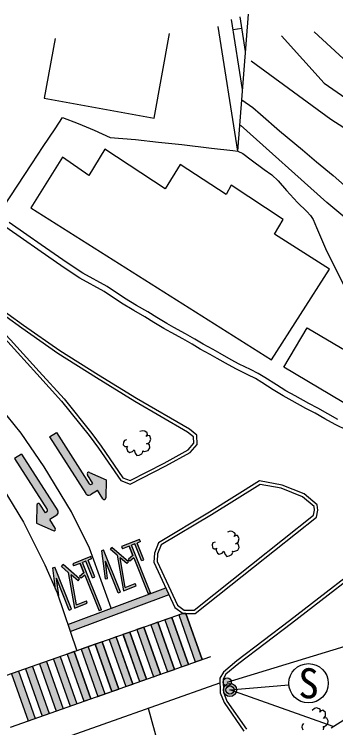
# Model space of a CAD drawing. Units: millimetres at full size, sheet at 1:1000; details may follow other scales. Extents: x 40000 to 680000, y 20000 to 380000.
# Drawn here: x 120474 to 140068, y 306068 to 349566 of the extents above; entities that cross this region are included whole.
import ezdxf
from ezdxf.enums import TextEntityAlignment as Align

# ---------------------------------------------------------------- set-up
doc = ezdxf.new("R2010")
doc.units = ezdxf.units.MM
doc.header["$LTSCALE"] = 1000
for name, color, linetype, lineweight in [('M-BGD', 7, 'Continuous', 25), ('M-BGD-EXST', 7, 'Continuous', 25), ('M-STR-STRC', 7, 'Continuous', 25)]:
    doc.layers.add(name, color=color, linetype=linetype, lineweight=lineweight)
doc.styles.add('ＭＳ ゴシック', font='')
doc.styles.get('ＭＳ ゴシック').set_extended_font_data('MS Gothic')

msp = doc.modelspace()

# ---------------------------------------------------------------- hatches: boundary and pattern name
at = {"layer": 'M-BGD-EXST'}
for points in [[(133235, 308732, 1), (133675, 308972, 0.41421), (133335, 309072, 0.41421)], [(133402, 308251, 1), (133841, 308491, 0.41421), (133502, 308591, 0.41421)]]:
    msp.add_hatch(color=256, dxfattribs=at).paths.add_polyline_path(points)
at = {"layer": 'M-STR-STRC'}
for points in [[(125540, 320547), (125873, 320025, 0.74206), (126058, 320077), (126079, 321188), (125061, 321636, 0.74206), (124937, 321490), (125270, 320968), (125186, 320914, -0.41421), (125048, 320945), (123052, 324068), (122631, 323798), (124842, 320339, 0.41388), (125118, 320278)], [(122641, 318754), (122975, 318232, -0.74206), (122851, 318087), (121832, 318532), (121852, 319644, -0.74206), (122036, 319696), (122371, 319175), (122455, 319229, 0.41421), (122485, 319367), (120484, 322486), (120905, 322756), (123122, 319300, -0.41388), (123062, 319024)], [(128111, 317553), (128166, 317413), (127957, 317330), (128365, 316311), (128226, 316256), (127818, 317274), (127610, 317191), (128768, 314296), (128629, 314240), (127758, 316418), (127525, 316228), (127430, 316343), (127699, 316564), (127471, 317135), (127070, 316975), (127014, 317114)], [(126014, 315150), (126163, 315169), (126030, 316232), (126809, 314285), (126948, 314341), (125923, 316905), (125801, 316856)], [(126332, 316943), (126746, 316587), (127126, 314407), (127903, 314718), (127847, 314857), (127242, 314615), (126925, 316434), (127341, 316076), (127439, 316190), (126430, 317057)], [(125132, 316507), (125188, 316368), (124979, 316285), (125386, 315266), (125247, 315210), (124839, 316229), (124631, 316146), (125790, 313251), (125650, 313195), (124779, 315373), (124546, 315182), (124451, 315298), (124720, 315519), (124492, 316090), (124091, 315930), (124035, 316069)], [(123969, 313296), (123830, 313240), (123051, 315187), (123184, 314124), (123139, 314118), (122985, 314507), (122822, 315810), (122944, 315859)], [(123353, 315898), (123768, 315542), (124147, 313361), (124924, 313672), (124869, 313812), (124263, 313569), (123947, 315388), (124362, 315031), (124460, 315145), (123451, 316012)], [(129906, 314184), (129716, 314593), (123743, 312358), (123889, 311932)], [(130072, 312798), (129648, 312649), (130661, 309778), (131086, 309927)], [(130941, 313041), (130762, 313041), (130496, 312948), (131510, 310077), (131934, 310227)], [(129223, 312499), (128799, 312350), (129813, 309478), (130237, 309628)], [(127525, 311901), (127101, 311752), (128116, 308879), (128540, 309028)], [(128374, 312200), (127950, 312051), (128964, 309178), (129388, 309328)], [(126676, 311603), (126252, 311453), (127267, 308579), (127691, 308729)], [(126418, 308279), (126843, 308429), (125827, 311304), (125403, 311154)], [(124721, 307680), (125145, 307830), (124130, 310706), (123705, 310556)], [(124978, 311005), (124554, 310855), (125570, 307979), (125994, 308129)], [(123281, 310407), (122856, 310258), (123872, 307380), (124297, 307530)], [(121583, 309809), (121158, 309660), (122175, 306781), (122599, 306931)], [(123024, 307080), (123448, 307230), (122432, 310108), (122007, 309959)], [(120734, 309510), (120309, 309361), (121326, 306481), (121751, 306631)], [(133959, 308586, 1), (133284, 308156, 0.41421), (133836, 308034, 0.41421)]]:
    msp.add_hatch(color=256, dxfattribs=at).paths.add_polyline_path(points)

# ---------------------------------------------------------------- linework, layer by layer
at = {"layer": 'M-BGD'}
for p, q in [((134092, 341212), (134752, 349566)), ((134573, 347305), (134243, 349409)), ((134389, 344975), (133719, 349247)), ((134092, 341212), (132899, 348812)), ((133815, 348633), (134352, 348717))]:
    msp.add_line(p, q, dxfattribs=at)
for points in [[(138762, 348490), (141297, 346157), (142284, 345357), (143204, 344650), (144178, 344037), (144860, 343608), (145861, 342955), (146888, 342329), (148157, 341632), (148944, 341206), (150213, 340457), (151320, 339817), (152654, 339124), (155710, 337415), (157537, 336615), (160222, 335224), (162530, 334264), (164066, 333540), (166907, 332181), (167548, 331914)], [(122966, 348095), (122296, 344460), (128992, 343225), (129945, 348386)], [(136753, 348244), (139373, 345368), (141476, 343893), (142546, 343082), (144869, 341660), (147611, 340089), (151002, 337990), (152831, 336977), (154513, 336014), (156416, 335025), (158183, 334173), (161341, 332746), (162670, 332186), (163864, 331711), (164559, 331443), (165010, 331236), (165607, 330870), (166484, 330310), (166796, 330076), (166868, 329958)], [(134911, 346734), (139776, 343167), (141361, 342161), (142381, 341431), (144285, 340243), (146009, 339083), (149220, 336976), (150698, 336048), (152531, 334781), (153830, 334027), (154573, 333594), (156966, 332468), (158415, 331825), (160323, 331057), (162011, 330473), (163423, 329953), (164054, 329742), (164624, 329544), (164946, 329408), (165169, 329260), (165306, 329136)], [(134340, 344355), (135020, 343875), (135485, 343480), (136635, 342463), (138041, 341298), (138905, 340577), (139920, 339730), (141122, 338665)], [(119792, 337776), (121549, 340451), (122237, 341503), (122973, 342582), (123420, 343276), (124369, 342898), (125352, 342499), (126322, 342059), (127871, 341934), (129267, 341769), (130679, 341632), (132494, 341412), (133803, 341253), (134092, 341212), (134401, 341074), (134910, 340689), (135716, 340104), (136170, 339774), (136556, 339401), (137072, 338831), (137746, 338094), (138303, 337551), (138537, 337303), (138689, 337056), (138902, 336560), (139453, 335294), (140533, 333073)], [(163735, 325103), (163053, 325861), (162474, 326449), (161791, 326965), (161012, 327438), (159718, 327974), (152932, 330412), (150029, 331616), (147314, 332814), (144725, 334168), (143416, 335009), (141722, 336269), (139529, 338087), (134270, 342813)], [(140191, 324870), (139583, 325202), (138985, 325546), (138421, 325845), (137591, 326298), (137037, 326609), (136451, 326973), (135754, 327415), (135342, 327663), (134864, 327902), (134173, 328229), (133702, 328497), (133019, 328886), (132594, 329134), (131983, 329462), (131487, 329754), (130920, 330082), (130202, 330462), (129768, 330710), (129166, 331073), (128615, 331428), (127933, 331818), (127198, 332252), (126133, 332963), (124658, 333787), (123706, 334406), (122104, 335515), (121245, 336122), (120165, 336871)], [(140795, 324193), (140032, 324558), (139412, 324896), (138815, 325240), (138255, 325536), (137422, 325992), (136859, 326307), (136265, 326677), (135570, 327118), (135174, 327356), (134711, 327587), (134011, 327919), (133529, 328193), (132845, 328583), (132423, 328829), (131811, 329157), (131310, 329452), (130750, 329775), (130033, 330156), (129591, 330408), (128980, 330776), (128433, 331129), (127757, 331515), (127011, 331955), (125950, 332664), (124477, 333487), (123511, 334115), (121903, 335228), (121045, 335835), (119965, 336583)], [(127314, 323620), (127184, 323580), (127122, 323476), (127117, 323306), (127211, 323214), (127313, 323216), (127367, 323243), (127319, 323131), (127382, 322941), (127490, 322851), (127676, 322905), (127782, 323009), (127839, 322806), (127937, 322671), (128082, 322685), (128250, 322764), (128316, 322883), (128306, 322952), (128397, 322918), (128644, 322975), (128742, 323134), (128725, 323321), (128624, 323385), (128537, 323384), (128720, 323462), (128805, 323667), (128728, 323858), (128625, 323877), (128504, 323825), (128602, 323955), (128567, 324039), (128431, 324150), (128312, 324173), (128128, 324131)], [(132710, 317386), (132586, 317331), (132536, 317221), (132550, 317051), (132654, 316970), (132755, 316984), (132806, 317017), (132771, 316900), (132855, 316718), (132972, 316641), (133151, 316715), (133245, 316831), (133325, 316635), (133437, 316512), (133579, 316542), (133737, 316639), (133790, 316766), (133771, 316833), (133866, 316809), (134105, 316894), (134185, 317063), (134146, 317247), (134039, 317299), (133952, 317289), (134126, 317387), (134188, 317600), (134089, 317781), (133984, 317788), (133870, 317723), (133953, 317863), (133908, 317942), (133762, 318038), (133640, 318047), (133462, 317985)], [(139325, 305941), (139334, 306078), (139295, 306135), (139393, 306143), (139592, 306300), (139613, 306485), (139518, 306647), (139400, 306662), (139320, 306624), (139453, 306773), (139443, 306995), (139292, 307135), (139191, 307107), (139103, 307009), (139137, 307169), (139069, 307230), (138899, 307273), (138781, 307242), (138632, 307126)], [(138113, 306318), (138013, 306226), (138001, 306106), (138069, 305949)]]:
    msp.add_lwpolyline(points, dxfattribs=at)
for points in [[(121474, 337756), (136151, 328502), (139680, 334028), (136331, 336162), (136870, 337060), (133701, 339149), (133386, 338588), (130577, 340407), (129678, 338924), (125992, 341350), (125025, 339733), (123407, 340856)], [(138323, 330458), (142628, 327902), (141210, 325490), (136905, 328046)]]:
    msp.add_lwpolyline(points, close=True, dxfattribs=at)
at = {"layer": 'M-BGD-EXST'}
for p, q in [((133455, 308852), (142075, 311491)), ((133621, 308371), (137216, 308676))]:
    msp.add_line(p, q, dxfattribs=at)
for centre, radius in [((138412, 308778), 1200), ((133455, 308852), 250), ((133621, 308371), 250)]:
    msp.add_circle(centre, radius, dxfattribs=at)
at = {"layer": 'M-STR-STRC'}
for p, q in [((122631, 323798), (123052, 324068)), ((123052, 324068), (125048, 320945)), ((122631, 323798), (124842, 320339)), ((120905, 322756), (120484, 322486)), ((120905, 322756), (123122, 319300)), ((120484, 322486), (122485, 319367)), ((125270, 320968), (124937, 321490)), ((125061, 321636), (126079, 321188)), ((126079, 321188), (126058, 320077)), ((125186, 320914), (125270, 320968)), ((125118, 320278), (125540, 320547)), ((125873, 320025), (125540, 320547)), ((121852, 319644), (121832, 318532)), ((122371, 319175), (122036, 319696)), ((122455, 319229), (122371, 319175)), ((123062, 319024), (122641, 318754)), ((121832, 318532), (122851, 318087)), ((122975, 318232), (122641, 318754)), ((128111, 317553), (127014, 317114)), ((128166, 317413), (128111, 317553)), ((127014, 317114), (127070, 316975)), ((127471, 317135), (127070, 316975)), ((127699, 316564), (127471, 317135)), ((127471, 317135), (127699, 316564)), ((127818, 317274), (127610, 317191)), ((128768, 314296), (127610, 317191)), ((128226, 316256), (127818, 317274)), ((128166, 317413), (127957, 317330)), ((128365, 316311), (127957, 317330)), ((125801, 316856), (125923, 316905)), ((125801, 316856), (126014, 315150)), ((126948, 314341), (125923, 316905)), ((126332, 316943), (126430, 317057)), ((126746, 316587), (126332, 316943)), ((127439, 316190), (126430, 317057)), ((125132, 316507), (124035, 316069)), ((124839, 316229), (124631, 316146)), ((125247, 315210), (124839, 316229)), ((125188, 316368), (124979, 316285)), ((125386, 315266), (124979, 316285)), ((125188, 316368), (125132, 316507)), ((126163, 315169), (126030, 316232)), ((126809, 314285), (126030, 316232)), ((126746, 316587), (127126, 314407)), ((127242, 314615), (126925, 316434)), ((127341, 316076), (126925, 316434)), ((127699, 316564), (127430, 316343)), ((127525, 316228), (127430, 316343)), ((127758, 316418), (127525, 316228)), ((127758, 316418), (128629, 314240)), ((128226, 316256), (128365, 316311)), ((122822, 315810), (122944, 315859)), ((122985, 314507), (122822, 315810)), ((123969, 313296), (122944, 315859)), ((123353, 315898), (123451, 316012)), ((123768, 315542), (123353, 315898)), ((124460, 315145), (123451, 316012)), ((124035, 316069), (124091, 315930)), ((124492, 316090), (124091, 315930)), ((124720, 315519), (124492, 316090)), ((124492, 316090), (124720, 315519)), ((125790, 313251), (124631, 316146)), ((127341, 316076), (127439, 316190)), ((123768, 315542), (124147, 313361)), ((124263, 313569), (123947, 315388)), ((124362, 315031), (123947, 315388)), ((124720, 315519), (124451, 315298)), ((124779, 315373), (124546, 315182)), ((124779, 315373), (125650, 313195)), ((123184, 314124), (123051, 315187)), ((123830, 313240), (123051, 315187)), ((124362, 315031), (124460, 315145)), ((124546, 315182), (124451, 315298)), ((125247, 315210), (125386, 315266)), ((126014, 315150), (126163, 315169)), ((123743, 312358), (129716, 314593)), ((127126, 314407), (127903, 314718)), ((127242, 314615), (127847, 314857)), ((127903, 314718), (127847, 314857)), ((123139, 314118), (123184, 314124)), ((123889, 311932), (129906, 314184)), ((126809, 314285), (126948, 314341)), ((128768, 314296), (128629, 314240)), ((124147, 313361), (124924, 313672)), ((124263, 313569), (124869, 313812)), ((124924, 313672), (124869, 313812)), ((123830, 313240), (123969, 313296)), ((125790, 313251), (125650, 313195)), ((130762, 313041), (119948, 309234)), ((130072, 312798), (129648, 312649)), ((130072, 312798), (131086, 309927)), ((131086, 309927), (130072, 312798)), ((130762, 313041), (130496, 312948)), ((130496, 312948), (131510, 310077)), ((130496, 312948), (131510, 310077)), ((130941, 313041), (130762, 313041)), ((130941, 313041), (131934, 310227)), ((131934, 310227), (130941, 313041)), ((129223, 312499), (128799, 312350)), ((128799, 312350), (129813, 309478)), ((128799, 312349), (129813, 309478)), ((130237, 309628), (129223, 312499)), ((129223, 312498), (130237, 309628)), ((129648, 312649), (130661, 309778)), ((129648, 312648), (130661, 309778)), ((127525, 311901), (127101, 311752)), ((128540, 309028), (127525, 311901)), ((127526, 311899), (128540, 309028)), ((128374, 312200), (127950, 312051)), ((127950, 312051), (128964, 309178)), ((127950, 312049), (128964, 309178)), ((129388, 309328), (128374, 312200)), ((128375, 312199), (129388, 309328)), ((126676, 311603), (126252, 311453)), ((126252, 311453), (127267, 308579)), ((126253, 311449), (127267, 308579)), ((127691, 308729), (126676, 311603)), ((126677, 311599), (127691, 308729)), ((127101, 311752), (128116, 308879)), ((127102, 311749), (128116, 308879)), ((125403, 311154), (124554, 310855)), ((125827, 311304), (125403, 311154)), ((125403, 311154), (126418, 308279)), ((126418, 308279), (125403, 311154)), ((125404, 311150), (126418, 308279)), ((126843, 308429), (125827, 311304)), ((125829, 311300), (126843, 308429)), ((124130, 310706), (123705, 310556)), ((124130, 310706), (125145, 307830)), ((125145, 307830), (124130, 310706)), ((124554, 310855), (125570, 307979)), ((124554, 310855), (125570, 307979)), ((124978, 311005), (125994, 308129)), ((120240, 306097), (132452, 310410)), ((122856, 310258), (123872, 307380)), ((123281, 310407), (124297, 307530)), ((123705, 310556), (124721, 307680)), ((123705, 310556), (124721, 307680)), ((131510, 310077), (131934, 310227)), ((121583, 309809), (122599, 306931)), ((122007, 309959), (123024, 307080)), ((122432, 310108), (123448, 307230)), ((130661, 309778), (131086, 309927)), ((120309, 309361), (121326, 306481)), ((120734, 309510), (121751, 306631)), ((121158, 309660), (122175, 306781)), ((128964, 309178), (129388, 309328)), ((129813, 309478), (130237, 309628)), ((128116, 308879), (128540, 309028)), ((119398, 304000), (133009, 308803)), ((126418, 308279), (126843, 308429)), ((127267, 308579), (127691, 308729)), ((139793, 306064), (143801, 308614)), ((125570, 307979), (126418, 308279)), ((139912, 306140), (133621, 308371)), ((124721, 307680), (125145, 307830))]:
    msp.add_line(p, q, dxfattribs=at)
for points in [[(95275, 343842), (109368, 331315), (114408, 326833), (117055, 324152), (117937, 323182), (119413, 321250), (121042, 318602), (122333, 316004), (123080, 314290), (124290, 310763)], [(126388, 313348), (125069, 317006), (123966, 319224), (122294, 321976), (120901, 324021), (119592, 325610), (117253, 328118), (113183, 331606), (107973, 336173), (103348, 339780), (99187, 343278)], [(116574, 333200), (117108, 332695), (119151, 330577), (120089, 329586), (121850, 327646), (123354, 325987), (125036, 323883), (125602, 323109), (126963, 321133), (127541, 320915), (129712, 322031), (131202, 322853), (131626, 323344), (131595, 323906), (131146, 324262), (127928, 326131), (125601, 327561), (123248, 329054), (121041, 330586), (119115, 331974), (116904, 333610)], [(116700, 333356), (117249, 332837), (119295, 330715), (120236, 329722), (121998, 327780), (123506, 326117), (125195, 324004), (125765, 323225), (127092, 321298), (127529, 321133), (129618, 322208), (131074, 323011), (131422, 323413), (131400, 323805), (131033, 324096), (127825, 325960), (125495, 327391), (123137, 328887), (120926, 330422), (118997, 331813), (116779, 333454)], [(173828, 305894), (168535, 307447), (166330, 308113), (160709, 309829), (157625, 310957), (155159, 311906), (153891, 312394), (151877, 313270), (149838, 314135), (147800, 315153), (146852, 315580), (145323, 316398), (144126, 317156), (143309, 317179), (142888, 316930), (137251, 312578), (134046, 310142), (133222, 309465), (133003, 309081), (133021, 308203), (133259, 307600), (134467, 305859)], [(173767, 305704), (168478, 307255), (166272, 307922), (160646, 309639), (157554, 310770), (155088, 311719), (153815, 312209), (151798, 313087), (149754, 313953), (147715, 314972), (146764, 315401), (145222, 316225), (144066, 316957), (143361, 316978), (143000, 316764), (137373, 312419), (134170, 309985), (133378, 309334), (133204, 309030), (133220, 308243), (133437, 307695), (134624, 305985)], [(128629, 307258), (129398, 304462), (129922, 301348), (130029, 299178), (129973, 297507), (132613, 295769), (137042, 296274), (135929, 297067), (134223, 298372), (132615, 299981), (131149, 301659), (129481, 303970)]]:
    msp.add_lwpolyline(points, dxfattribs=at)
for points in [[(138981, 319326), (138946, 319660), (138142, 320326), (136796, 320865), (135429, 321117), (132382, 319209), (129267, 317348), (129014, 316716), (128991, 316153), (130267, 313408), (130762, 313041), (131509, 313041), (135060, 315855), (138900, 318913)], [(138779, 319335), (138756, 319558), (138039, 320152), (136740, 320671), (135469, 320906), (132487, 319039), (129427, 317210), (129212, 316673), (129193, 316193), (130427, 313539), (130828, 313241), (131439, 313241), (134935, 316011), (138718, 319024)]]:
    msp.add_lwpolyline(points, close=True, dxfattribs=at)
msp.add_circle((133621, 308371), 400, dxfattribs=at)
for centre, radius, start, end in [((125021, 321544), 100, 66.2726, 212.5825), ((125132, 320999), 100, 212.5825, 302.5825), ((125011, 320446), 200, 212.5825, 302.5182), ((121952, 319642), 100, 32.6746, 178.9845), ((125958, 320079), 100, 212.5825, 358.8924), ((122401, 319313), 100, 302.6746, 32.6746), ((122953, 319192), 200, 302.7389, 32.6746), ((122891, 318178), 100, 246.3646, 32.6746)]:
    msp.add_arc(centre, radius, start, end, dxfattribs=at)

# ---------------------------------------------------------------- texts
at = {"layer": 'M-BGD-EXST', "style": 'ＭＳ ゴシック'}
msp.add_text('S', height=1833, dxfattribs=at).set_placement((138412, 308778), align=Align.MIDDLE_CENTER)

doc.saveas('drawing.dxf')
